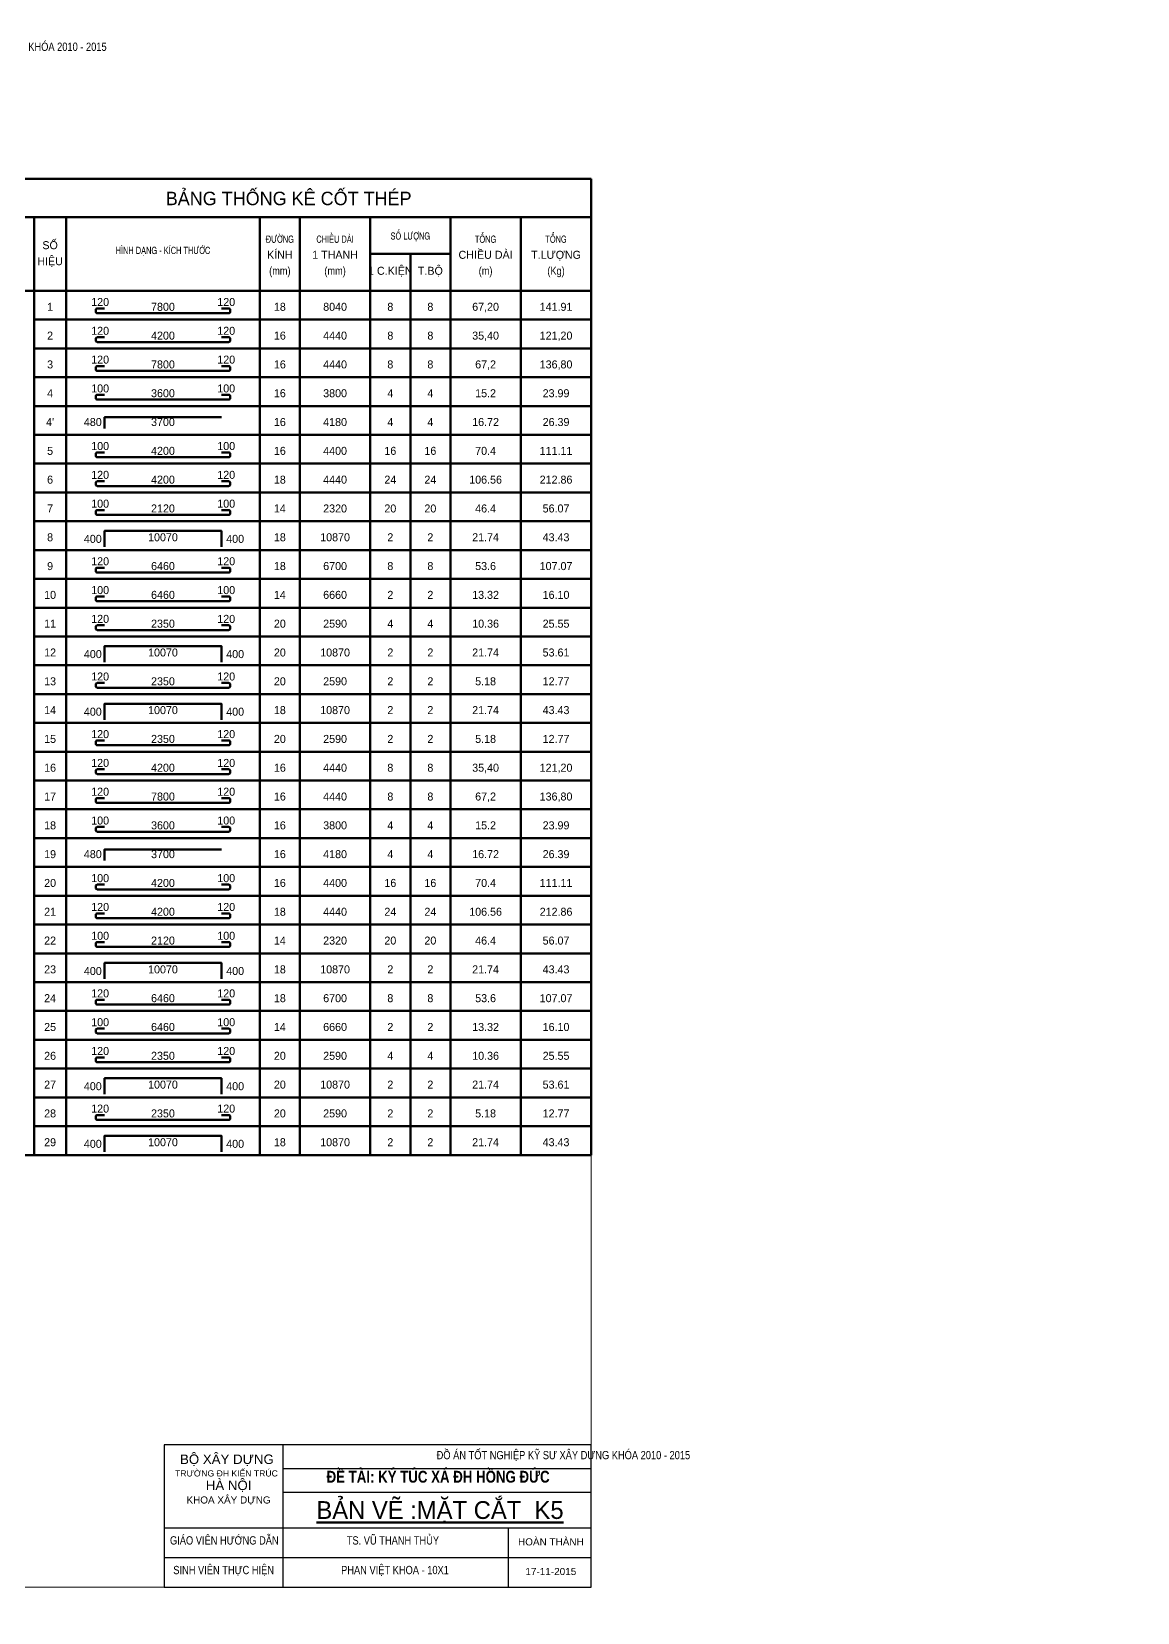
# Model space of a CAD drawing. Header units: millimetres. Extents: x 0 to 8478784, y 0 to 684185.
# Drawn here: x 3888194 to 3911503, y 316371 to 349707 of the extents above; entities that cross this region are included whole.
import ezdxf
from ezdxf.enums import TextEntityAlignment as Align

# ---------------------------------------------------------------- set-up
doc = ezdxf.new("R2010")
doc.units = ezdxf.units.MM
doc.header["$LTSCALE"] = 5000
doc.header["$MEASUREMENT"] = 0
doc.linetypes.add('CENTER', pattern=[2, 1.25, -0.25, 0.25, -0.25])
for name, color, linetype, lineweight in [('00-XMT.Text', 4, 'Continuous', 20), ('02-XMT.Beams', 94, 'Continuous', 25), ('net thay', 7, 'Continuous', 15)]:
    doc.layers.add(name, color=color, linetype=linetype, lineweight=lineweight)
doc.layers.add('_Text', color=4, linetype='Continuous')
doc.layers.add('NHT-KHUNG TEN', color=253, linetype='Continuous')
doc.styles.add('BLACK', font='VHBLACK.TTF', dxfattribs={"width": 0.8})
doc.styles.add('hoa', font='VHAVAN.TTF', dxfattribs={"width": 0.8})
doc.styles.add('S1', font='VHARIAL.TTF', dxfattribs={"height": 200})
doc.styles.add('TEXT', font='VHARIALN.TTF', dxfattribs={"width": 0.75})
doc.styles.add('THUONG', font='')
doc.styles.add('VnAvantH', font='VHAVAN.TTF')
doc.styles.get('THUONG').set_extended_font_data('IT Arial Narrow E')

msp = doc.modelspace()

# ---------------------------------------------------------------- linework, layer by layer
at = {"layer": '00-XMT.Text', "lineweight": 100}
for p, q in [((3887233.5, 346603.5), (3899991, 346603.5)), ((3899991, 346603.5), (3899991, 334521)), ((3887233.5, 345793.5), (3899991, 345793.5)), ((3888246, 345793.5), (3888246, 334521)), ((3888921, 345793.5), (3888921, 334521)), ((3893004.7, 345793.5), (3893004.7, 334521)), ((3893848.5, 345793.5), (3893848.5, 334521)), ((3895333.5, 345793.5), (3895333.5, 334521)), ((3897021, 345793.5), (3897021, 334521)), ((3898506, 345793.5), (3898506, 334521)), ((3895333.5, 345017.2), (3897021, 345017.2)), ((3896177.2, 345017.2), (3896177.2, 334521)), ((3887233.5, 344241), (3899991, 344241)), ((3888246, 343633.5), (3899991, 343633.5)), ((3888246, 343026), (3899991, 343026)), ((3888246, 342418.5), (3899991, 342418.5)), ((3888246, 341811), (3899991, 341811)), ((3888246, 341203.5), (3899991, 341203.5)), ((3888246, 340596), (3899991, 340596)), ((3888246, 339988.5), (3899991, 339988.5)), ((3888246, 339381), (3899991, 339381)), ((3888246, 338773.5), (3899991, 338773.5)), ((3888246, 338166), (3899991, 338166)), ((3888246, 337558.5), (3899991, 337558.5)), ((3888246, 336951), (3899991, 336951)), ((3888246, 336343.5), (3899991, 336343.5)), ((3888246, 335736), (3899991, 335736)), ((3888246, 335128.5), (3899991, 335128.5)), ((3888246, 334521), (3899991, 334521)), ((3888246, 334521), (3888246, 326016)), ((3888246, 334521), (3899991, 334521)), ((3888921, 334521), (3888921, 326016)), ((3893004.7, 334521), (3893004.7, 326016)), ((3893848.5, 334521), (3893848.5, 326016)), ((3895333.5, 334521), (3895333.5, 326016)), ((3896177.2, 334521), (3896177.2, 326016)), ((3897021, 334521), (3897021, 326016)), ((3898506, 334521), (3898506, 326016)), ((3899991, 334521), (3899991, 326016)), ((3888246, 333913.5), (3899991, 333913.5)), ((3888246, 333306), (3899991, 333306)), ((3888246, 332698.5), (3899991, 332698.5)), ((3888246, 332091), (3899991, 332091)), ((3888246, 331483.5), (3899991, 331483.5)), ((3888246, 330876), (3899991, 330876)), ((3888246, 330268.5), (3899991, 330268.5)), ((3888246, 329661), (3899991, 329661)), ((3888246, 329053.5), (3899991, 329053.5)), ((3888246, 328446), (3899991, 328446)), ((3888246, 327838.5), (3899991, 327838.5)), ((3888246, 327231), (3899991, 327231)), ((3888246, 326623.5), (3899991, 326623.5)), ((3888246, 326016), (3887233.5, 326016)), ((3888246, 326016), (3899991, 326016))]:
    msp.add_line(p, q, dxfattribs=at)
for points in [[(3889731, 343869.7), (3889579.1, 343869.7, 0.4142136), (3889545.4, 343836), (3889545.4, 343802.2, 0.4142136), (3889579.1, 343768.5), (3892346.6, 343768.5, 0.4142136), (3892380.4, 343802.2), (3892380.4, 343836, 0.4142136), (3892346.6, 343869.7), (3892194.7, 343869.7)], [(3889731, 343262.2), (3889579.1, 343262.2, 0.4142136), (3889545.4, 343228.5), (3889545.4, 343194.7, 0.4142136), (3889579.1, 343161), (3892346.6, 343161, 0.4142136), (3892380.4, 343194.7), (3892380.4, 343228.5, 0.4142136), (3892346.6, 343262.2), (3892194.7, 343262.2)], [(3889731, 342654.7), (3889579.1, 342654.7, 0.4142136), (3889545.4, 342621), (3889545.4, 342587.2, 0.4142136), (3889579.1, 342553.5), (3892346.6, 342553.5, 0.4142136), (3892380.4, 342587.2), (3892380.4, 342621, 0.4142136), (3892346.6, 342654.7), (3892194.7, 342654.7)], [(3889731, 342047.2), (3889579.1, 342047.2, 0.4142136), (3889545.4, 342013.5), (3889545.4, 341979.7, 0.4142136), (3889579.1, 341946), (3892346.6, 341946, 0.4142136), (3892380.4, 341979.7), (3892380.4, 342013.5, 0.4142136), (3892346.6, 342047.2), (3892194.7, 342047.2)], [(3889731, 340832.2), (3889579.1, 340832.2, 0.4142136), (3889545.4, 340798.5), (3889545.4, 340764.7, 0.4142136), (3889579.1, 340731), (3892346.6, 340731, 0.4142136), (3892380.4, 340764.7), (3892380.4, 340798.5, 0.4142136), (3892346.6, 340832.2), (3892194.7, 340832.2)], [(3889731, 340224.7), (3889579.1, 340224.7, 0.4142136), (3889545.4, 340191), (3889545.4, 340157.2, 0.4142136), (3889579.1, 340123.5), (3892346.6, 340123.5, 0.4142136), (3892380.4, 340157.2), (3892380.4, 340191, 0.4142136), (3892346.6, 340224.7), (3892194.7, 340224.7)], [(3889731, 339617.2), (3889579.1, 339617.2, 0.4142136), (3889545.4, 339583.5), (3889545.4, 339549.7, 0.4142136), (3889579.1, 339516), (3892346.6, 339516, 0.4142136), (3892380.4, 339549.7), (3892380.4, 339583.5, 0.4142136), (3892346.6, 339617.2), (3892194.7, 339617.2)], [(3889731, 338402.2), (3889579.1, 338402.2, 0.4142136), (3889545.4, 338368.5), (3889545.4, 338334.7, 0.4142136), (3889579.1, 338301), (3892346.6, 338301, 0.4142136), (3892380.4, 338334.7), (3892380.4, 338368.5, 0.4142136), (3892346.6, 338402.2), (3892194.7, 338402.2)], [(3889731, 337794.7), (3889579.1, 337794.7, 0.4142136), (3889545.4, 337761), (3889545.4, 337727.2, 0.4142136), (3889579.1, 337693.5), (3892346.6, 337693.5, 0.4142136), (3892380.4, 337727.2), (3892380.4, 337761, 0.4142136), (3892346.6, 337794.7), (3892194.7, 337794.7)], [(3889731, 337187.2), (3889579.1, 337187.2, 0.4142136), (3889545.4, 337153.5), (3889545.4, 337119.7, 0.4142136), (3889579.1, 337086), (3892346.6, 337086, 0.4142136), (3892380.4, 337119.7), (3892380.4, 337153.5, 0.4142136), (3892346.6, 337187.2), (3892194.7, 337187.2)], [(3889731, 335972.2), (3889579.1, 335972.2, 0.4142136), (3889545.4, 335938.5), (3889545.4, 335904.7, 0.4142136), (3889579.1, 335871), (3892346.6, 335871, 0.4142136), (3892380.4, 335904.7), (3892380.4, 335938.5, 0.4142136), (3892346.6, 335972.2), (3892194.7, 335972.2)], [(3889731, 334757.2), (3889579.1, 334757.2, 0.4142136), (3889545.4, 334723.5), (3889545.4, 334689.7, 0.4142136), (3889579.1, 334656), (3892346.6, 334656, 0.4142136), (3892380.4, 334689.7), (3892380.4, 334723.5, 0.4142136), (3892346.6, 334757.2), (3892194.7, 334757.2)], [(3889731, 334149.7), (3889579.1, 334149.7, 0.4142136), (3889545.4, 334116), (3889545.4, 334082.2, 0.4142136), (3889579.1, 334048.5), (3892346.6, 334048.5, 0.4142136), (3892380.4, 334082.2), (3892380.4, 334116, 0.4142136), (3892346.6, 334149.7), (3892194.7, 334149.7)], [(3889731, 333542.2), (3889579.1, 333542.2, 0.4142136), (3889545.4, 333508.5), (3889545.4, 333474.7, 0.4142136), (3889579.1, 333441), (3892346.6, 333441, 0.4142136), (3892380.4, 333474.7), (3892380.4, 333508.5, 0.4142136), (3892346.6, 333542.2), (3892194.7, 333542.2)], [(3889731, 332934.7), (3889579.1, 332934.7, 0.4142136), (3889545.4, 332901), (3889545.4, 332867.2, 0.4142136), (3889579.1, 332833.5), (3892346.6, 332833.5, 0.4142136), (3892380.4, 332867.2), (3892380.4, 332901, 0.4142136), (3892346.6, 332934.7), (3892194.7, 332934.7)], [(3889731, 331719.7), (3889579.1, 331719.7, 0.4142136), (3889545.4, 331686), (3889545.4, 331652.2, 0.4142136), (3889579.1, 331618.5), (3892346.6, 331618.5, 0.4142136), (3892380.4, 331652.2), (3892380.4, 331686, 0.4142136), (3892346.6, 331719.7), (3892194.7, 331719.7)], [(3889731, 331112.2), (3889579.1, 331112.2, 0.4142136), (3889545.4, 331078.5), (3889545.4, 331044.7, 0.4142136), (3889579.1, 331011), (3892346.6, 331011, 0.4142136), (3892380.4, 331044.7), (3892380.4, 331078.5, 0.4142136), (3892346.6, 331112.2), (3892194.7, 331112.2)], [(3889731, 330504.7), (3889579.1, 330504.7, 0.4142136), (3889545.4, 330471), (3889545.4, 330437.2, 0.4142136), (3889579.1, 330403.5), (3892346.6, 330403.5, 0.4142136), (3892380.4, 330437.2), (3892380.4, 330471, 0.4142136), (3892346.6, 330504.7), (3892194.7, 330504.7)], [(3889731, 329289.7), (3889579.1, 329289.7, 0.4142136), (3889545.4, 329256), (3889545.4, 329222.2, 0.4142136), (3889579.1, 329188.5), (3892346.6, 329188.5, 0.4142136), (3892380.4, 329222.2), (3892380.4, 329256, 0.4142136), (3892346.6, 329289.7), (3892194.7, 329289.7)], [(3889731, 328682.2), (3889579.1, 328682.2, 0.4142136), (3889545.4, 328648.5), (3889545.4, 328614.7, 0.4142136), (3889579.1, 328581), (3892346.6, 328581, 0.4142136), (3892380.4, 328614.7), (3892380.4, 328648.5, 0.4142136), (3892346.6, 328682.2), (3892194.7, 328682.2)], [(3889731, 328074.7), (3889579.1, 328074.7, 0.4142136), (3889545.4, 328041), (3889545.4, 328007.2, 0.4142136), (3889579.1, 327973.5), (3892346.6, 327973.5, 0.4142136), (3892380.4, 328007.2), (3892380.4, 328041, 0.4142136), (3892346.6, 328074.7), (3892194.7, 328074.7)], [(3889731, 326859.7), (3889579.1, 326859.7, 0.4142136), (3889545.4, 326826), (3889545.4, 326792.2, 0.4142136), (3889579.1, 326758.5), (3892346.6, 326758.5, 0.4142136), (3892380.4, 326792.2), (3892380.4, 326826, 0.4142136), (3892346.6, 326859.7), (3892194.7, 326859.7)]]:
    msp.add_lwpolyline(points, format="xyb", dxfattribs=at)
for points in [[(3889731, 341338.5), (3889731, 341574.7), (3892194.7, 341574.7)], [(3889731, 338841), (3889731, 339178.5), (3892194.7, 339178.5), (3892194.7, 338841)], [(3889731, 336411), (3889731, 336748.5), (3892194.7, 336748.5), (3892194.7, 336411)], [(3889731, 335196), (3889731, 335533.5), (3892194.7, 335533.5), (3892194.7, 335196)], [(3889731, 332226), (3889731, 332462.2), (3892194.7, 332462.2)], [(3889731, 329728.5), (3889731, 330066), (3892194.7, 330066), (3892194.7, 329728.5)], [(3889731, 327298.5), (3889731, 327636), (3892194.7, 327636), (3892194.7, 327298.5)], [(3889731, 326083.5), (3889731, 326421), (3892194.7, 326421), (3892194.7, 326083.5)]]:
    msp.add_lwpolyline(points, dxfattribs=at)
at = {"layer": '02-XMT.Beams', "linetype": 'Continuous', "lineweight": 15}
msp.add_lwpolyline([(3899991, 316903.5), (3857991, 316903.5), (3857991, 346603.5), (3899991, 346603.5)], close=True, dxfattribs=at)
at = {"layer": 'net thay', "linetype": 'CENTER', "lineweight": 15}
msp.add_circle((3911642, 421190.5), 262994, dxfattribs=at)
at = {"layer": 'NHT-KHUNG TEN'}
msp.add_lwpolyline([(3890991, 316903.5), (3899991, 316903.5), (3899991, 319903.5), (3890991, 319903.5)], close=True, dxfattribs=at)
for points in [[(3893491, 319903.5), (3893491, 316903.5)], [(3893491, 319903.5), (3893491, 316903.5)], [(3893491, 319403.5), (3899991, 319403.5)], [(3893491, 318903.5), (3899991, 318903.5)], [(3890991, 318153.5), (3899991, 318153.5)], [(3898241, 318153.5), (3898241, 316903.5)], [(3890991, 317528.5), (3899991, 317528.5)]]:
    msp.add_lwpolyline(points, dxfattribs=at)

# ---------------------------------------------------------------- texts
at = {"layer": '00-XMT.Text', "lineweight": 100}
for s, height, style, p in [('B¶ng thèng kª cèt thÐp', 283.5, 'BLACK', (3893612.2, 346046.6)), ('Sè', 168.75, 'hoa', (3888583.5, 345118.5)), ('kÝnh', 168.75, 'hoa', (3893426.6, 344916)), ('1 thanh', 168.75, 'hoa', (3894591, 344916)), ('chiÒu dµi', 168.75, 'hoa', (3897763.5, 344916)), ('T.l\xadîng', 168.75, 'hoa', (3899248.5, 344916)), ('HiÖu', 168.75, 'hoa', (3888583.5, 344781)), ('(mm)', 168.75, 'THUONG', (3893426.6, 344578.5)), ('(mm)', 168.75, 'THUONG', (3894591, 344578.5)), ('1 c.kiÖn', 168.75, 'hoa', (3895755.4, 344578.5)), ('T.bé', 168.75, 'hoa', (3896599.1, 344578.5)), ('(m)', 168.75, 'THUONG', (3897763.5, 344578.5)), ('(Kg)', 168.75, 'THUONG', (3899248.5, 344578.5))]:
    msp.add_text(s, height=height, dxfattribs=dict(at, style=style)).set_placement(p, align=Align.CENTER)
at = {"layer": '00-XMT.Text', "lineweight": 100, "style": 'TEXT', "width": 0.75}
for s, height, p in [('§\xadêng', 152.01, (3893426.6, 345253.5)), ('ChiÒu dµi', 152.01, (3894591, 345253.5)), ('Sè l\xadîng', 152.01, (3896177.2, 345321)), ('Tæng', 152.01, (3897763.5, 345253.5)), ('Tæng', 152.01, (3899248.5, 345253.5)), ('H×nh d¹ng - kÝch th\xadíc', 152.014, (3890962.9, 345017.2))]:
    msp.add_text(s, height=height, dxfattribs=at).set_placement(p, align=Align.CENTER)
at = {"layer": '00-XMT.Text', "lineweight": 100, "style": 'hoa'}
for s, height, p in [('120', 168.75, (3889638.2, 343869.7)), ('120', 168.75, (3892296, 343869.7)), ('1', 168.8, (3888583.5, 343768.5)), ('7800', 168.75, (3890962.9, 343768.5)), ('18', 168.75, (3893426.6, 343768.5)), ('8040', 168.75, (3894591, 343768.5)), ('8', 168.8, (3895755.4, 343768.5)), ('8', 168.8, (3896599.1, 343768.5)), ('67,20', 168.75, (3897763.5, 343768.5)), ('141.91', 168.75, (3899248.5, 343768.5)), ('2', 168.8, (3888583.5, 343161)), ('120', 168.75, (3889638.2, 343262.2)), ('4200', 168.75, (3890962.9, 343161)), ('120', 168.75, (3892296, 343262.2)), ('16', 168.75, (3893426.6, 343161)), ('4440', 168.75, (3894591, 343161)), ('8', 168.8, (3895755.4, 343161)), ('8', 168.8, (3896599.1, 343161)), ('35,40', 168.75, (3897763.5, 343161)), ('121,20', 168.75, (3899248.5, 343161)), ('3', 168.8, (3888583.5, 342553.5)), ('120', 168.75, (3889638.2, 342654.7)), ('7800', 168.75, (3890962.9, 342553.5)), ('120', 168.75, (3892296, 342654.7)), ('16', 168.75, (3893426.6, 342553.5)), ('4440', 168.75, (3894591, 342553.5)), ('8', 168.8, (3895755.4, 342553.5)), ('8', 168.8, (3896599.1, 342553.5)), ('67,2', 168.75, (3897763.5, 342553.5)), ('136,80', 168.75, (3899248.5, 342553.5)), ('4', 168.8, (3888583.5, 341946)), ('100', 168.75, (3889638.2, 342047.2)), ('3600', 168.75, (3890962.9, 341946)), ('100', 168.75, (3892296, 342047.2)), ('16', 168.75, (3893426.6, 341946)), ('3800', 168.75, (3894591, 341946)), ('4', 168.8, (3895755.4, 341946)), ('4', 168.8, (3896599.1, 341946)), ('15.2', 168.75, (3897763.5, 341946)), ('23.99', 168.75, (3899248.5, 341946)), ("4'", 168.75, (3888583.5, 341338.5)), ('3700', 168.75, (3890962.9, 341338.5)), ('16', 168.75, (3893426.6, 341338.5)), ('4180', 168.75, (3894591, 341338.5)), ('4', 168.8, (3895755.4, 341338.5)), ('4', 168.8, (3896599.1, 341338.5)), ('16.72', 168.75, (3897763.5, 341338.5)), ('26.39', 168.75, (3899248.5, 341338.5)), ('100', 168.75, (3889638.2, 340832.2)), ('100', 168.75, (3892296, 340832.2)), ('5', 168.8, (3888583.5, 340731)), ('4200', 168.75, (3890962.9, 340731)), ('16', 168.75, (3893426.6, 340731)), ('4400', 168.75, (3894591, 340731)), ('16', 168.75, (3895755.4, 340731)), ('16', 168.75, (3896599.1, 340731)), ('70.4', 168.75, (3897763.5, 340731)), ('111.11', 168.75, (3899248.5, 340731)), ('120', 168.75, (3889638.2, 340224.7)), ('120', 168.75, (3892296, 340224.7)), ('6', 168.8, (3888583.5, 340123.5)), ('4200', 168.75, (3890962.9, 340123.5)), ('18', 168.75, (3893426.6, 340123.5)), ('4440', 168.75, (3894591, 340123.5)), ('24', 168.75, (3895755.4, 340123.5)), ('24', 168.75, (3896599.1, 340123.5)), ('106.56', 168.75, (3897763.5, 340123.5)), ('212.86', 168.75, (3899248.5, 340123.5)), ('7', 168.8, (3888583.5, 339516)), ('100', 168.75, (3889638.2, 339617.2)), ('2120', 168.75, (3890962.9, 339516)), ('100', 168.75, (3892296, 339617.2)), ('14', 168.75, (3893426.6, 339516)), ('2320', 168.75, (3894591, 339516)), ('20', 168.75, (3895755.4, 339516)), ('20', 168.75, (3896599.1, 339516)), ('46.4', 168.75, (3897763.5, 339516)), ('56.07', 168.75, (3899248.5, 339516)), ('8', 168.8, (3888583.5, 338908.5)), ('10070', 168.75, (3890962.9, 338908.5)), ('18', 168.75, (3893426.6, 338908.5)), ('10870', 168.75, (3894591, 338908.5)), ('2', 168.8, (3895755.4, 338908.5)), ('2', 168.8, (3896599.1, 338908.5)), ('21.74', 168.75, (3897763.5, 338908.5)), ('43.43', 168.75, (3899248.5, 338908.5)), ('9', 168.8, (3888583.5, 338301)), ('120', 168.75, (3889638.2, 338402.2)), ('6460', 168.75, (3890962.9, 338301)), ('120', 168.75, (3892296, 338402.2)), ('18', 168.75, (3893426.6, 338301)), ('6700', 168.75, (3894591, 338301)), ('8', 168.8, (3895755.4, 338301)), ('8', 168.8, (3896599.1, 338301)), ('53.6', 168.75, (3897763.5, 338301)), ('107.07', 168.75, (3899248.5, 338301)), ('10', 168.75, (3888583.5, 337693.5)), ('100', 168.75, (3889638.2, 337794.7)), ('6460', 168.75, (3890962.9, 337693.5)), ('100', 168.75, (3892296, 337794.7)), ('14', 168.75, (3893426.6, 337693.5)), ('6660', 168.75, (3894591, 337693.5)), ('2', 168.8, (3895755.4, 337693.5)), ('2', 168.8, (3896599.1, 337693.5)), ('13.32', 168.75, (3897763.5, 337693.5)), ('16.10', 168.75, (3899248.5, 337693.5)), ('120', 168.75, (3889638.2, 337187.2)), ('120', 168.75, (3892296, 337187.2)), ('11', 168.75, (3888583.5, 337086)), ('2350', 168.75, (3890962.9, 337086)), ('20', 168.75, (3893426.6, 337086)), ('2590', 168.75, (3894591, 337086)), ('4', 168.8, (3895755.4, 337086)), ('4', 168.8, (3896599.1, 337086)), ('10.36', 168.75, (3897763.5, 337086)), ('25.55', 168.75, (3899248.5, 337086)), ('12', 168.75, (3888583.5, 336478.5)), ('10070', 168.75, (3890962.9, 336478.5)), ('20', 168.75, (3893426.6, 336478.5)), ('10870', 168.75, (3894591, 336478.5)), ('2', 168.8, (3895755.4, 336478.5)), ('2', 168.8, (3896599.1, 336478.5)), ('21.74', 168.75, (3897763.5, 336478.5)), ('53.61', 168.75, (3899248.5, 336478.5)), ('13', 168.75, (3888583.5, 335871)), ('120', 168.75, (3889638.2, 335972.2)), ('2350', 168.75, (3890962.9, 335871)), ('120', 168.75, (3892296, 335972.2)), ('20', 168.75, (3893426.6, 335871)), ('2590', 168.75, (3894591, 335871)), ('2', 168.8, (3895755.4, 335871)), ('2', 168.8, (3896599.1, 335871)), ('5.18', 168.75, (3897763.5, 335871)), ('12.77', 168.75, (3899248.5, 335871)), ('14', 168.75, (3888583.5, 335263.5)), ('10070', 168.75, (3890962.9, 335263.5)), ('18', 168.75, (3893426.6, 335263.5)), ('10870', 168.75, (3894591, 335263.5)), ('2', 168.8, (3895755.4, 335263.5)), ('2', 168.8, (3896599.1, 335263.5)), ('21.74', 168.75, (3897763.5, 335263.5)), ('43.43', 168.75, (3899248.5, 335263.5)), ('15', 168.75, (3888583.5, 334656)), ('120', 168.75, (3889638.2, 334757.2)), ('2350', 168.75, (3890962.9, 334656)), ('120', 168.75, (3892296, 334757.2)), ('20', 168.75, (3893426.6, 334656)), ('2590', 168.75, (3894591, 334656)), ('2', 168.8, (3895755.4, 334656)), ('2', 168.8, (3896599.1, 334656)), ('5.18', 168.75, (3897763.5, 334656)), ('12.77', 168.75, (3899248.5, 334656)), ('120', 168.75, (3889638.2, 334149.7)), ('120', 168.75, (3892296, 334149.7)), ('16', 168.75, (3888583.5, 334048.5)), ('4200', 168.75, (3890962.9, 334048.5)), ('16', 168.75, (3893426.6, 334048.5)), ('4440', 168.75, (3894591, 334048.5)), ('8', 168.8, (3895755.4, 334048.5)), ('8', 168.8, (3896599.1, 334048.5)), ('35,40', 168.75, (3897763.5, 334048.5)), ('121,20', 168.75, (3899248.5, 334048.5)), ('120', 168.75, (3889638.2, 333542.2)), ('120', 168.75, (3892296, 333542.2)), ('17', 168.75, (3888583.5, 333441)), ('7800', 168.75, (3890962.9, 333441)), ('16', 168.75, (3893426.6, 333441)), ('4440', 168.75, (3894591, 333441)), ('8', 168.8, (3895755.4, 333441)), ('8', 168.8, (3896599.1, 333441)), ('67,2', 168.75, (3897763.5, 333441)), ('136,80', 168.75, (3899248.5, 333441)), ('18', 168.75, (3888583.5, 332833.5)), ('100', 168.75, (3889638.2, 332934.7)), ('3600', 168.75, (3890962.9, 332833.5)), ('100', 168.75, (3892296, 332934.7)), ('16', 168.75, (3893426.6, 332833.5)), ('3800', 168.75, (3894591, 332833.5)), ('4', 168.8, (3895755.4, 332833.5)), ('4', 168.8, (3896599.1, 332833.5)), ('15.2', 168.75, (3897763.5, 332833.5)), ('23.99', 168.75, (3899248.5, 332833.5)), ('19', 168.75, (3888583.5, 332226)), ('3700', 168.75, (3890962.9, 332226)), ('16', 168.75, (3893426.6, 332226)), ('4180', 168.75, (3894591, 332226)), ('4', 168.8, (3895755.4, 332226)), ('4', 168.8, (3896599.1, 332226)), ('16.72', 168.75, (3897763.5, 332226)), ('26.39', 168.75, (3899248.5, 332226)), ('20', 168.75, (3888583.5, 331618.5)), ('100', 168.75, (3889638.2, 331719.7)), ('4200', 168.75, (3890962.9, 331618.5)), ('100', 168.75, (3892296, 331719.7)), ('16', 168.75, (3893426.6, 331618.5)), ('4400', 168.75, (3894591, 331618.5)), ('16', 168.75, (3895755.4, 331618.5)), ('16', 168.75, (3896599.1, 331618.5)), ('70.4', 168.75, (3897763.5, 331618.5)), ('111.11', 168.75, (3899248.5, 331618.5)), ('21', 168.75, (3888583.5, 331011)), ('120', 168.75, (3889638.2, 331112.2)), ('4200', 168.75, (3890962.9, 331011)), ('120', 168.75, (3892296, 331112.2)), ('18', 168.75, (3893426.6, 331011)), ('4440', 168.75, (3894591, 331011)), ('24', 168.75, (3895755.4, 331011)), ('24', 168.75, (3896599.1, 331011)), ('106.56', 168.75, (3897763.5, 331011)), ('212.86', 168.75, (3899248.5, 331011)), ('100', 168.75, (3889638.2, 330504.7)), ('100', 168.75, (3892296, 330504.7)), ('22', 168.75, (3888583.5, 330403.5)), ('2120', 168.75, (3890962.9, 330403.5)), ('14', 168.75, (3893426.6, 330403.5)), ('2320', 168.75, (3894591, 330403.5)), ('20', 168.75, (3895755.4, 330403.5)), ('20', 168.75, (3896599.1, 330403.5)), ('46.4', 168.75, (3897763.5, 330403.5)), ('56.07', 168.75, (3899248.5, 330403.5)), ('23', 168.75, (3888583.5, 329796)), ('10070', 168.75, (3890962.9, 329796)), ('18', 168.75, (3893426.6, 329796)), ('10870', 168.75, (3894591, 329796)), ('2', 168.8, (3895755.4, 329796)), ('2', 168.8, (3896599.1, 329796)), ('21.74', 168.75, (3897763.5, 329796)), ('43.43', 168.75, (3899248.5, 329796)), ('24', 168.75, (3888583.5, 329188.5)), ('120', 168.75, (3889638.2, 329289.7)), ('6460', 168.75, (3890962.9, 329188.5)), ('120', 168.75, (3892296, 329289.7)), ('18', 168.75, (3893426.6, 329188.5)), ('6700', 168.75, (3894591, 329188.5)), ('8', 168.8, (3895755.4, 329188.5)), ('8', 168.8, (3896599.1, 329188.5)), ('53.6', 168.75, (3897763.5, 329188.5)), ('107.07', 168.75, (3899248.5, 329188.5)), ('25', 168.75, (3888583.5, 328581)), ('100', 168.75, (3889638.2, 328682.2)), ('6460', 168.75, (3890962.9, 328581)), ('100', 168.75, (3892296, 328682.2)), ('14', 168.75, (3893426.6, 328581)), ('6660', 168.75, (3894591, 328581)), ('2', 168.8, (3895755.4, 328581)), ('2', 168.8, (3896599.1, 328581)), ('13.32', 168.75, (3897763.5, 328581)), ('16.10', 168.75, (3899248.5, 328581)), ('26', 168.75, (3888583.5, 327973.5)), ('120', 168.75, (3889638.2, 328074.7)), ('2350', 168.75, (3890962.9, 327973.5)), ('120', 168.75, (3892296, 328074.7)), ('20', 168.75, (3893426.6, 327973.5)), ('2590', 168.75, (3894591, 327973.5)), ('4', 168.8, (3895755.4, 327973.5)), ('4', 168.8, (3896599.1, 327973.5)), ('10.36', 168.75, (3897763.5, 327973.5)), ('25.55', 168.75, (3899248.5, 327973.5)), ('27', 168.75, (3888583.5, 327366)), ('10070', 168.75, (3890962.9, 327366)), ('20', 168.75, (3893426.6, 327366)), ('10870', 168.75, (3894591, 327366)), ('2', 168.8, (3895755.4, 327366)), ('2', 168.8, (3896599.1, 327366)), ('21.74', 168.75, (3897763.5, 327366)), ('53.61', 168.75, (3899248.5, 327366)), ('120', 168.75, (3889638.2, 326859.7)), ('120', 168.75, (3892296, 326859.7)), ('28', 168.75, (3888583.5, 326758.5)), ('2350', 168.75, (3890962.9, 326758.5)), ('20', 168.75, (3893426.6, 326758.5)), ('2590', 168.75, (3894591, 326758.5)), ('2', 168.8, (3895755.4, 326758.5)), ('2', 168.8, (3896599.1, 326758.5)), ('5.18', 168.75, (3897763.5, 326758.5)), ('12.77', 168.75, (3899248.5, 326758.5)), ('29', 168.75, (3888583.5, 326151)), ('10070', 168.75, (3890962.9, 326151)), ('18', 168.75, (3893426.6, 326151)), ('10870', 168.75, (3894591, 326151)), ('2', 168.8, (3895755.4, 326151)), ('2', 168.8, (3896599.1, 326151)), ('21.74', 168.75, (3897763.5, 326151)), ('43.43', 168.75, (3899248.5, 326151))]:
    msp.add_text(s, height=height, dxfattribs=at).set_placement(p, align=Align.BOTTOM_CENTER)
for s, p in [('480', (3889671.9, 341338.5)), ('400', (3889671.9, 338874.7)), ('400', (3889671.9, 336444.7)), ('400', (3889671.9, 335229.7)), ('480', (3889671.9, 332226)), ('400', (3889671.9, 329762.2)), ('400', (3889671.9, 327332.2)), ('400', (3889671.9, 326117.2))]:
    msp.add_text(s, height=168.75, dxfattribs=at).set_placement(p, align=Align.BOTTOM_RIGHT)
for p in [(3892296, 338874.7), (3892296, 336444.7), (3892296, 335229.7), (3892296, 329762.2), (3892296, 327332.2), (3892296, 326117.2)]:
    msp.add_text('400', height=168.75, dxfattribs=at).set_placement(p, align=Align.BOTTOM_LEFT)
at = {"layer": '_Text', "lineweight": 100, "style": 'VnAvantH'}
msp.add_text('%%UB¶N VÏ :mÆt c¾t  k5', height=375, dxfattribs=at).set_placement((3896802.4, 318529), align=Align.MIDDLE_CENTER)
at = {"layer": '_Text', "lineweight": 100, "attachment_point": 1}
for s, width, insert, char_height in [('\\pxqc;{\\fArial|b0|i0|c0|p34;\\W0.8;ĐỒ ÁN TỐT NGHIỆP KỸ SƯ XÂY DỰNG KHÓA 2010 - 2015}', 12539.348, (3880834.1, 349475), 175), ('\\pxqc;{\\fArial|b0|i0|c0|p34;\\W0.8;ĐỒ ÁN TỐT NGHIỆP KỸ SƯ XÂY DỰNG KHÓA 2010 - 2015}', 12539.348, (3893134.1, 319775), 175), ('{\\fArial|b1|i0|c0|p34;\\W0.8;ĐỀ TÀI: KÝ TÚC XÁ ĐH HỒNG ĐỨC}', 13598.481, (3894411.8, 319356.4), 250), ('\\pxql,t24;{\\fArial|b0|i0|c0|p34;\\W0.8;GIÁO VIÊN HƯỚNG DẪN}', 4827.463, (3891111.1, 317976.5), 175), ('\\pt8400;{\\fArial|b0|i0|c0|p34;\\W0.8;TS. VŨ THANH THỦY}', 4827.463, (3894837.6, 317976.5), 175), ('\\pxql,t24;{\\fArial|b0|i0|c0|p34;\\W0.8;SINH VIÊN THỰC HIỆN}', 4827.463, (3891180.5, 317351.5), 175), ('\\pt8400;{\\fArial|b0|i0|c0|p34;\\W0.8;PHAN VIỆT KHOA - 10X1}', 6448.177, (3894718.7, 317351.5), 175)]:
    msp.add_mtext_dynamic_manual_height_columns(s, width=width, gutter_width=2459.4, heights=[0], dxfattribs=dict(at, insert=insert, char_height=char_height))
at = {"layer": '_Text', "lineweight": 100, "attachment_point": 1, "style": 'S1'}
for s, insert, char_height, width in [('  bé x©y dùng\\P{\\H0.65x; tr\xadêng ®h kiÕn tróc\\H0.7692x;\\P}         hµ néi{\\H0.75x;\\P     khoa x©y dùng}', (3891167, 319700.3), 200, 2215.5), ('HOµN THµNH', (3898447.5, 317933), 150, 1521), ('17-11-2015', (3898603, 317308), 150, 1521)]:
    msp.add_mtext(s, dxfattribs=dict(at, insert=insert, char_height=char_height, width=width))

doc.saveas('drawing.dxf')
